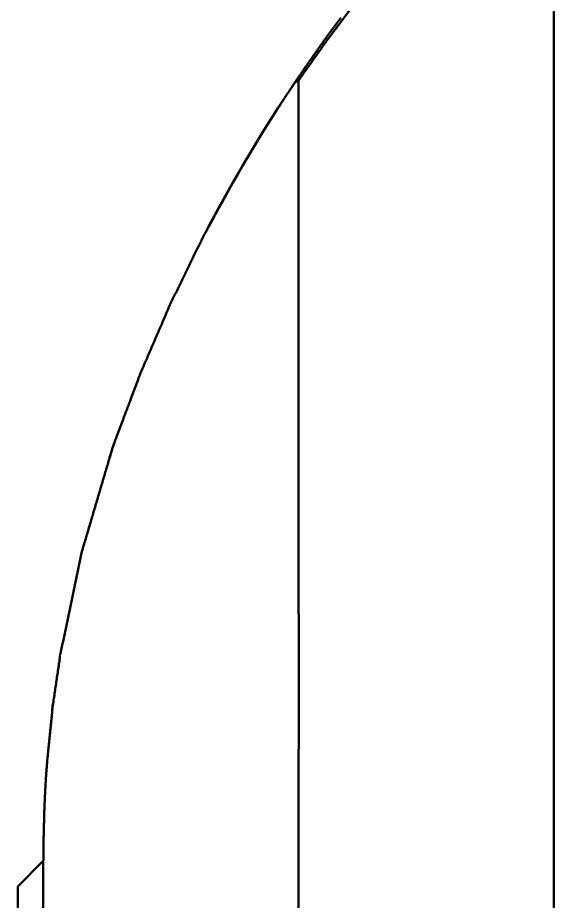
# Paper-space layout 'Layout1' of a CAD drawing. Header units: millimetres. Extents: x 37 to 380, y 30 to 264.
# Drawn here: x 136.67 to 142.99, y 62.82 to 73.21 of the extents above; entities that cross this region are included whole.
import ezdxf

# ---------------------------------------------------------------- set-up
doc = ezdxf.new("R2010")
doc.units = ezdxf.units.MM
doc.layers.add('170', color=7, linetype='Continuous', true_color=0xffffff)

psp = doc.layouts.get("Layout1")

# ---------------------------------------------------------------- linework, layer by layer
at = {"layer": '170', "color": 155, "linetype": 'Continuous', "lineweight": 50}
psp.add_line((136.67, 62.995), (136.97, 63.295), dxfattribs=at)
for centre, radius, start, end in [((155.246, 62.128), 18.47, 145.8259, 146.2984), ((155.246, 62.128), 18.47, 146.802, 152.4293), ((151.97, 63.272), 15, 160.7515, 161.458)]:
    psp.add_arc(centre, radius, start, end, dxfattribs=at)
for points, knots in [([(142.989, 75.937), (142.576, 75.548), (142.174, 75.149), (141.776, 74.73), (141.389, 74.299), (141.009, 73.851), (140.642, 73.391), (140.291, 72.923), (139.953, 72.445)], [0, 0, 0.122254, 0.244432, 0.369206, 0.494012, 0.62085, 0.747658, 0.87378, 1, 1]), ([(142.969, 44.454), (142.969, 44.465), (142.969, 44.512), (142.969, 44.595), (142.97, 44.715), (142.97, 44.788), (142.97, 44.956), (142.97, 45.149), (142.97, 45.253), (142.97, 45.471), (142.97, 45.7), (142.97, 45.938), (142.97, 46.305), (142.97, 46.808), (142.97, 47.32), (142.97, 47.578), (142.97, 48.097), (142.97, 48.357), (142.97, 48.88), (142.97, 49.404), (142.97, 49.667), (142.97, 50.718), (142.97, 51.772), (142.97, 52.826), (142.97, 53.353), (142.97, 54.936), (142.97, 55.991), (142.97, 58.101), (142.97, 59.156), (142.97, 59.684), (142.97, 60.739), (142.97, 61.267), (142.97, 62.322), (142.97, 64.432), (142.97, 66.542), (142.97, 67.597), (142.97, 68.124), (142.97, 69.178), (142.97, 70.231), (142.97, 71.019), (142.97, 71.281), (142.97, 71.805), (142.97, 72.066), (142.97, 72.586), (142.97, 72.845), (142.97, 73.36), (142.97, 73.868), (142.97, 74.364), (142.97, 74.604), (142.97, 74.838), (142.97, 74.952), (142.97, 75.17), (142.97, 75.372), (142.97, 75.554), (142.97, 75.634), (142.969, 75.771), (142.969, 75.873), (142.969, 75.918)], [0, 0, 0.000329, 0.001818, 0.004477, 0.008294, 0.01061, 0.015956, 0.022084, 0.025376, 0.032307, 0.039598, 0.047153, 0.058831, 0.074813, 0.091075, 0.099274, 0.115765, 0.124046, 0.140659, 0.157318, 0.16566, 0.199084, 0.232562, 0.266068, 0.282827, 0.333117, 0.366651, 0.433724, 0.467261, 0.484029, 0.517567, 0.534336, 0.567875, 0.634951, 0.702014, 0.735537, 0.752295, 0.785793, 0.819249, 0.844292, 0.852625, 0.869261, 0.87756, 0.894102, 0.902335, 0.918691, 0.934826, 0.950587, 0.958242, 0.965675, 0.969282, 0.976214, 0.982651, 0.988408, 0.990965, 0.995319, 0.998552, 1, 1]), ([(139.97, 72.51), (140.053, 72.631), (140.136, 72.75), (140.219, 72.868), (140.302, 72.984), (140.386, 73.098), (140.47, 73.21)], [0, 0, 0.170325, 0.339158, 0.506515, 0.67243, 0.83692, 1, 1]), ([(139.97, 72.51), (139.774, 72.216), (139.591, 71.929), (139.419, 71.65), (139.26, 71.38)], [0, 0, 0.264701, 0.519602, 0.764702, 1, 1]), ([(139.97, 72.23), (139.97, 72.235), (139.97, 72.246), (139.97, 72.251), (139.97, 72.256), (139.97, 72.262), (139.97, 72.272), (139.97, 72.282), (139.97, 72.292), (139.97, 72.301), (139.97, 72.31), (139.97, 72.32), (139.97, 72.329), (139.97, 72.333), (139.97, 72.337), (139.97, 72.346), (139.97, 72.354), (139.97, 72.362), (139.97, 72.366), (139.97, 72.37), (139.97, 72.378), (139.97, 72.385), (139.97, 72.393), (139.97, 72.4), (139.97, 72.403), (139.97, 72.407), (139.97, 72.413), (139.97, 72.42), (139.97, 72.426), (139.97, 72.429), (139.97, 72.435), (139.97, 72.44), (139.97, 72.443), (139.97, 72.449), (139.97, 72.454), (139.97, 72.459), (139.97, 72.463), (139.97, 72.466), (139.97, 72.469)], [0, 0, 0.022621, 0.067346, 0.089384, 0.111185, 0.132792, 0.175337, 0.217018, 0.257835, 0.29779, 0.33688, 0.375108, 0.412472, 0.430819, 0.448951, 0.484566, 0.519319, 0.553186, 0.569806, 0.58619, 0.618309, 0.649564, 0.679956, 0.709441, 0.72386, 0.738063, 0.765822, 0.792674, 0.818662, 0.831333, 0.855983, 0.87977, 0.891318, 0.913767, 0.935352, 0.956031, 0.975824, 0.985387, 1, 1]), ([(139.97, 60.21), (139.97, 60.553), (139.97, 60.726), (139.97, 61.075), (139.97, 61.43), (139.97, 61.961), (139.97, 62.315), (139.969, 62.895), (139.969, 63.053), (139.969, 63.209), (139.969, 63.361), (139.969, 63.436), (139.969, 63.583), (139.969, 63.656), (139.97, 63.799), (139.97, 63.938), (139.971, 64.075), (139.972, 64.292), (139.972, 64.508), (139.973, 64.723), (139.973, 64.83), (139.974, 65.043), (139.974, 65.15), (139.974, 65.382), (139.974, 65.614), (139.973, 66.077), (139.971, 66.541), (139.969, 67.006), (139.969, 67.201), (139.969, 67.397), (139.969, 67.779), (139.969, 68.154), (139.97, 68.519), (139.97, 69.021), (139.97, 69.5), (139.97, 69.955), (139.97, 70.385), (139.97, 70.586), (139.97, 70.897), (139.97, 71.11), (139.97, 71.309), (139.97, 71.404), (139.97, 71.493), (139.97, 71.581), (139.969, 71.673), (139.969, 71.717), (139.969, 71.762), (139.969, 71.805), (139.969, 71.848), (139.97, 71.89), (139.97, 71.932), (139.97, 71.947), (139.97, 71.962), (139.97, 71.992), (139.971, 72.021), (139.971, 72.035), (139.971, 72.062), (139.971, 72.088), (139.971, 72.112), (139.971, 72.136), (139.971, 72.148), (139.971, 72.159), (139.971, 72.17), (139.971, 72.18), (139.971, 72.191), (139.971, 72.201), (139.97, 72.211), (139.97, 72.22), (139.97, 72.23)], [0, 0, 0.028484, 0.04291, 0.071962, 0.101429, 0.145687, 0.175103, 0.223318, 0.236515, 0.249453, 0.262129, 0.268334, 0.28061, 0.286682, 0.298558, 0.310169, 0.321515, 0.339559, 0.357519, 0.375402, 0.384307, 0.402082, 0.410952, 0.430244, 0.449532, 0.488117, 0.526728, 0.565367, 0.581635, 0.597895, 0.629731, 0.660859, 0.691257, 0.733009, 0.772898, 0.810778, 0.846489, 0.863251, 0.889072, 0.906849, 0.923413, 0.931331, 0.938737, 0.946015, 0.953639, 0.957369, 0.96105, 0.964671, 0.968237, 0.971743, 0.975188, 0.976476, 0.977754, 0.980228, 0.982611, 0.983763, 0.986009, 0.988165, 0.990231, 0.992206, 0.993165, 0.994092, 0.995006, 0.99589, 0.996759, 0.997599, 0.998424, 0.999216, 1, 1]), ([(137.808, 68.217), (138.115, 69.033), (138.459, 69.833), (138.841, 70.616), (139.26, 71.38)], [0, 0, 0.25, 0.5, 0.749999, 1, 1]), ([(137.777, 68.126), (137.778, 68.129), (137.779, 68.132), (137.784, 68.148), (137.789, 68.161), (137.791, 68.166), (137.792, 68.171), (137.795, 68.179), (137.8, 68.194), (137.802, 68.201), (137.807, 68.212), (137.808, 68.217)], [0, 0, 0.032854, 0.065624, 0.247875, 0.385016, 0.441085, 0.497239, 0.584847, 0.747706, 0.817958, 0.944063, 1, 1]), ([(137.777, 68.126), (137.425, 66.934), (137.171, 65.722), (137.081, 65.111), (137.019, 64.498), (137.007, 64.345), (136.997, 64.192), (136.989, 64.038), (136.983, 63.885), (136.975, 63.578), (136.971, 63.272)], [0, 0, 0.251545, 0.502125, 0.62703, 0.751651, 0.782767, 0.813867, 0.844952, 0.87602, 0.938085, 1, 1]), ([(136.971, 63.272), (136.97, 63.114), (136.969, 62.956), (136.969, 62.799), (136.969, 62.642), (136.97, 62.016)], [0, 0, 0.125942, 0.251603, 0.376971, 0.502054, 1, 1]), ([(136.67, 62.995), (136.67, 62.59), (136.67, 61.504), (136.67, 60.082), (136.67, 58.775), (136.67, 57.998), (136.67, 57.895)], [0, 0, 0.079373, 0.292292, 0.571157, 0.82743, 0.979747, 1, 1])]:
    psp.add_open_spline(points, degree=1, knots=knots, dxfattribs=at)

doc.saveas('drawing.dxf')
